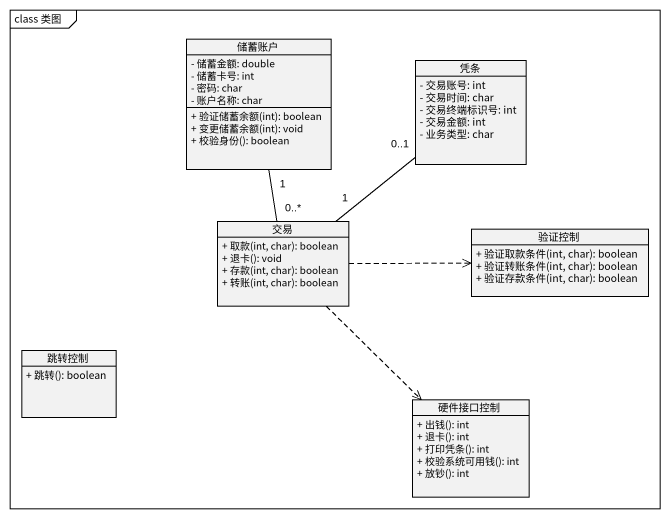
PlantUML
@startuml
mainframe class 类图
hide circle
hide empty members
skinparam classAttributeIconSize 0
class 储蓄账户 {
  - 储蓄金额: double
  - 储蓄卡号: int
  - 密码: char
  - 账户名称: char
  + 验证储蓄余额(int): boolean
  + 变更储蓄余额(int): void
  + 校验身份(): boolean
}
class 凭条 {
  - 交易账号: int
  - 交易时间: char
  - 交易终端标识号: int
  - 交易金额: int
  - 业务类型: char
}
class 交易 {
  + 取款(int, char): boolean
  + 退卡(): void
  + 存款(int, char): boolean
  + 转账(int, char): boolean
}
class 验证控制 {
  + 验证取款条件(int, char): boolean
  + 验证转账条件(int, char): boolean
  + 验证存款条件(int, char): boolean
}
class 跳转控制 {
  + 跳转(): boolean
}
class 硬件接口控制 {
  + 出钱(): int
  + 退卡(): int
  + 打印凭条(): int
  + 校验系统可用钱(): int
  + 放钞(): int
}
储蓄账户 "1" -- "0..*" 交易
交易 "1" -up- "0..1" 凭条
交易 .right.> 验证控制
交易 ..> 硬件接口控制
@enduml
